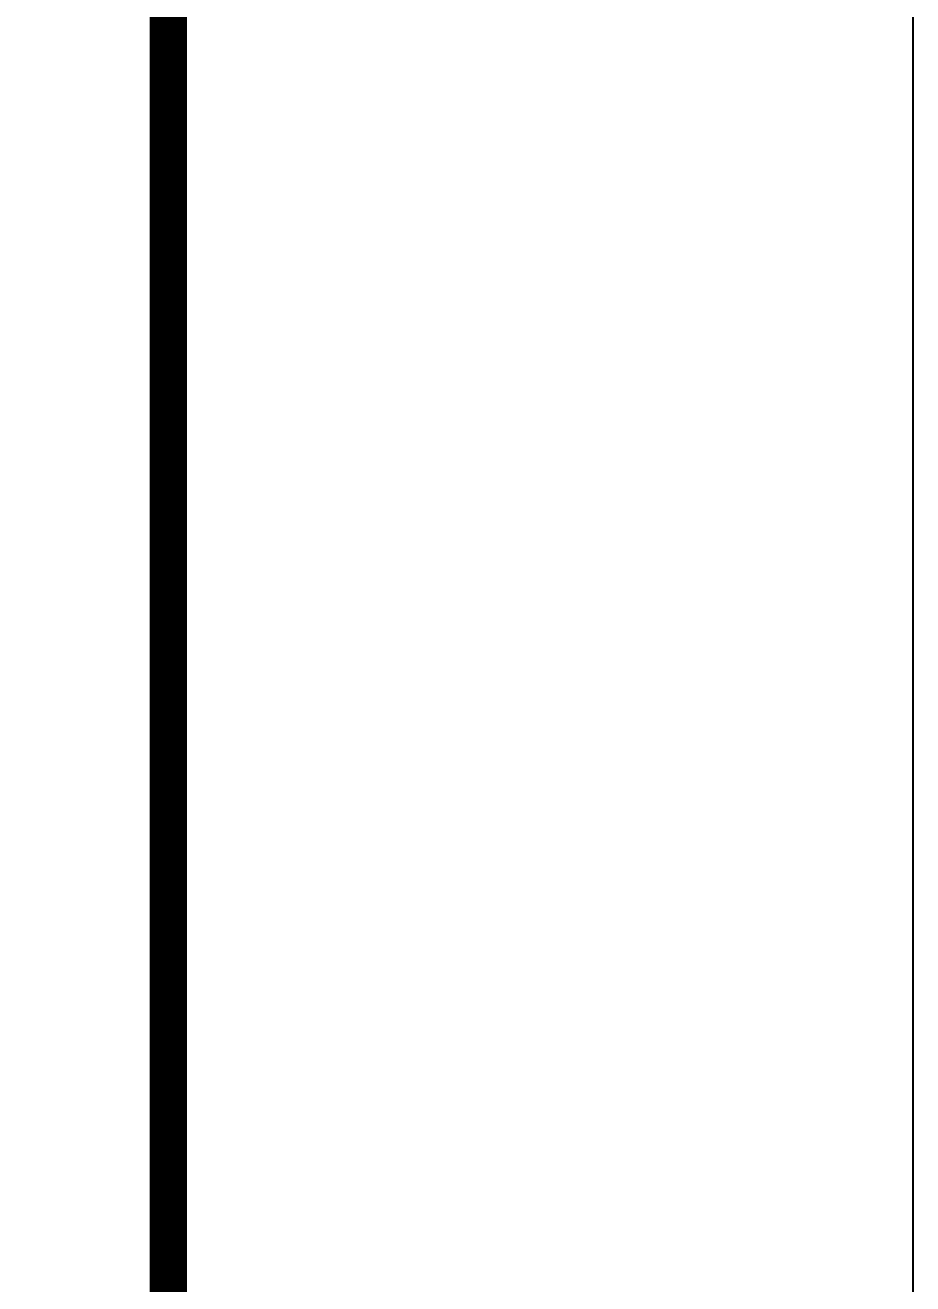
# Model space of a CAD drawing. Header units: millimetres. Extents: x 30557 to 235556, y -116603 to -73383.
# Drawn here: x 90730.1 to 90825.5, y -74289.3 to -74154.1 of the extents above; entities that cross this region are included whole.
import ezdxf

# ---------------------------------------------------------------- set-up
doc = ezdxf.new("R2010")
doc.units = ezdxf.units.MM
doc.layers.add('_Drawing', color=7, linetype='Continuous', lineweight=25)
doc.styles.add('supcon', font='sceie.shx', dxfattribs={"width": 0.75, "height": 40, "bigfont": 'sceic.shx'})
doc.dimstyles.new('supcon', dxfattribs={"dimtxt": 20, "dimasz": 20, "dimexe": 10, "dimexo": 10, "dimgap": 5, "dimtad": 1, "dimtoh": 1, "dimdec": 0, "dimzin": 0, "dimdsep": 46, "dimtxsty": 'supcon', "dimcen": 0.09, "dimclrd": 2, "dimclre": 2, "dimclrt": 2, "dimadec": 0, "dimazin": 0, "dimtfac": 1, "dimtdec": 0, "dimtofl": 0, "dimtmove": 0, "dimatfit": 3, "dimfxl": 1, "dimtolj": 1, "dimtzin": 0, "dimarcsym": 0})

# ---------------------------------------------------------------- blocks, each defined once
blk = doc.blocks.new('*D145')
at = {"layer": '_Drawing', "color": 2, "linetype": 'Continuous', "lineweight": -2}
for p, q in [((90735.48, -73767.16), (90626.43, -73767.16)), ((90636.43, -73787.16), (90636.43, -75647.16)), ((90735.48, -75667.16), (90626.43, -75667.16))]:
    blk.add_line(p, q, dxfattribs=at)
at = {"layer": '_Drawing', "color": 2}
for points in [[(90639.76, -73787.16), (90633.1, -73787.16), (90636.43, -73767.16)], [(90633.1, -75647.16), (90639.76, -75647.16), (90636.43, -75667.16)]]:
    blk.add_solid(points, dxfattribs=at)
at = {"layer": 'DEFPOINTS', "color": 0}
for p in [(90745.48, -73767.16), (90636.43, -75667.16), (90745.48, -75667.16)]:
    blk.add_point(p, dxfattribs=at)
at = {"layer": '_Drawing', "color": 2, "insert": (90611.43, -74717.16), "char_height": 40, "attachment_point": 5, "rotation": 90, "style": 'supcon'}
blk.add_mtext('\\A1;1900', dxfattribs=at)

msp = doc.modelspace()

# ---------------------------------------------------------------- linework, layer by layer
at = {"layer": '_Drawing'}
msp.add_line((90825.48, -74147.16), (90825.48, -75427.22), dxfattribs=at)
at = {"layer": '_Drawing', "color": 1, "const_width": 4}
msp.add_lwpolyline([(90745.48, -73767.16), (91445.49, -73767.16), (91445.48, -75667.21), (90745.48, -75667.16)], close=True, dxfattribs=at)

# ---------------------------------------------------------------- dimensions: what is measured, and where the dimension line sits
at = {"layer": '_Drawing', "linetype": 'Continuous'}
dim = msp.add_linear_dim(base=(90636.43, -75667.16), p1=(90745.48, -73767.16), p2=(90745.48, -75667.16), angle=90, dimstyle='supcon', dxfattribs=at)
dim.commit()
dim.dimension.update_dxf_attribs({"geometry": '*D145', "text_midpoint": (90636.43, -74717.16), "dimtype": 160})

doc.saveas('drawing.dxf')
